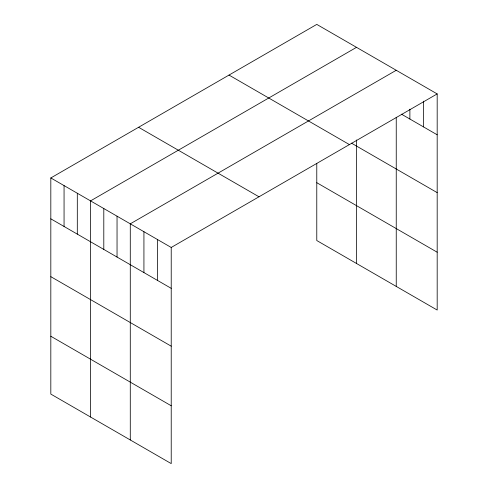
<?xml version="1.0" encoding="UTF-8"?>
<svg xmlns="http://www.w3.org/2000/svg" width="488" height="488" viewBox="0 0 488 488"><rect width="100%" height="100%" fill="white"/><g stroke="black" fill="none" stroke-linecap="round" stroke-linejoin="round"><path stroke-width="0.73" d="M437.181 93.916L171.221 247.465L171.221 463.6L50.819 394.084L50.819 177.949L316.779 24.4L437.181 93.916L437.181 310.051L316.779 240.535L316.779 163.334M356.508 47.342L90.554 200.891L90.554 417.026M396.244 70.278L130.284 223.827L130.284 439.962M401.441 114.162L437.181 134.792M351.464 143.143L437.181 192.632M229.012 75.073L349.414 144.588M316.779 182.701L437.181 252.217M138.586 127.276L258.988 196.792M50.819 177.949L171.221 247.465M50.819 218.831L171.221 288.341M50.819 276.666L171.221 346.181M50.819 336.25L171.221 405.766M423.535 101.175L423.535 126.917M409.889 109.196L409.889 119.035M396.244 117.248L396.244 286.413M356.508 139.964L356.508 263.477M157.575 239.584L157.575 280.466M143.929 231.709L143.929 272.585M117.041 216.184L117.041 257.06M103.798 208.535L103.798 249.417M77.305 193.242L77.305 234.124M64.062 185.599L64.062 226.475"/></g></svg>
